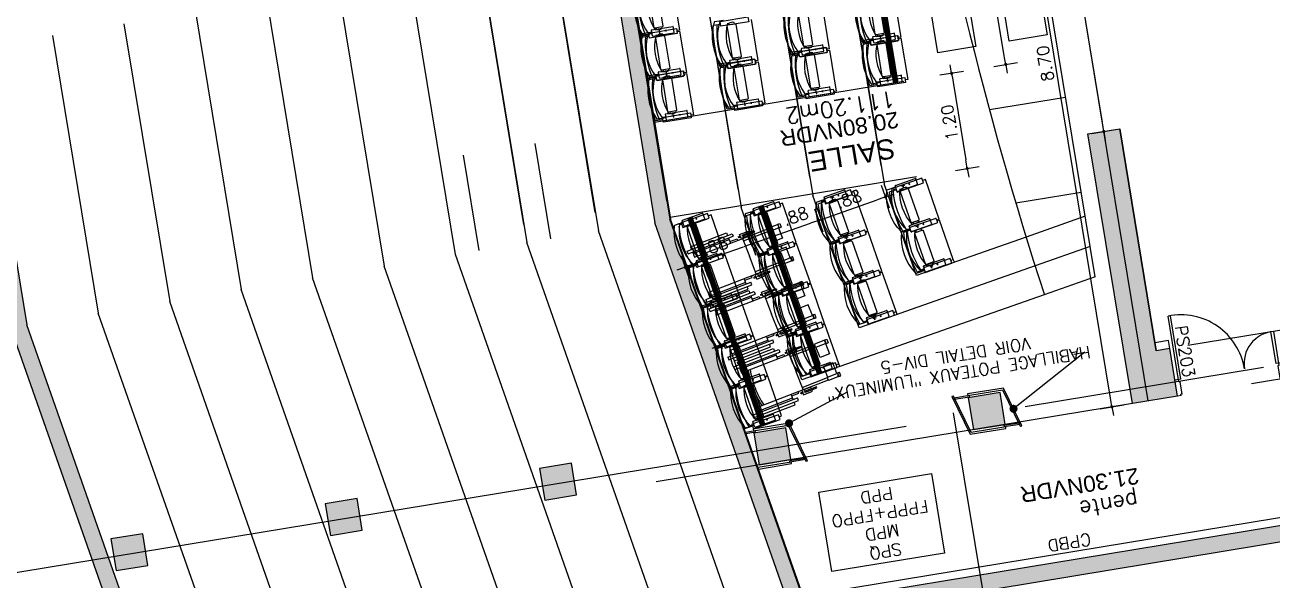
# Model space of a CAD drawing. Header units: millimetres. Extents: x 33242 to 33523, y 51624 to 51793.
# Drawn here: x 33265.4 to 33280.9, y 51639.75 to 51646.66 of the extents above; entities that cross this region are included whole.
import ezdxf
from ezdxf.enums import TextEntityAlignment as Align

# ---------------------------------------------------------------- set-up
doc = ezdxf.new("R2010")
doc.units = ezdxf.units.MM
doc.header["$LTSCALE"] = 0.5
for name, pattern in [('ACAD_ISO02W100', [15, 12, -3]), ('ACAD_ISO08W100', [36, 24, -3, 6, -3]), ('CACHE', [0.375, 0.25, -0.125])]:
    doc.linetypes.add(name, pattern=pattern)
doc.layers.get('0').update_dxf_attribs({"linetype": 'CONTINUOUS'})
for name, color, linetype in [('00-TRAMES-BAT', 7, 'ACAD_ISO08W100'), ('02-MURS-PORTEUR', 1, 'CONTINUOUS'), ('02-MURS-POTEAU', 6, 'CONTINUOUS'), ('04-CLOISONS', 2, 'CONTINUOUS'), ('05-MEN-INT', 4, 'CONTINUOUS'), ('05-MEN-INT-NUM', 62, 'CONTINUOUS'), ('08-EQUI-HANDI', 151, 'CONTINUOUS'), ('08-EQUI-MEUBLE', 8, 'CONTINUOUS'), ('10-ANN-ALTITUDE', 152, 'CONTINUOUS'), ('10-ANN-NOMPIECE', 3, 'CONTINUOUS'), ('10-ANN-REPCOUPE', 1, 'CONTINUOUS'), ('10-ANN-SURF', 62, 'CONTINUOUS'), ('10-ANN-TEXTE', 3, 'CONTINUOUS'), ('14-HACH-MURS', 253, 'CONTINUOUS'), ('14-HACH-POTEAU', 251, 'CONTINUOUS'), ('QG-ACCOUDOIRS', 12, 'CONTINUOUS'), ('QG-ALLÉE', 86, 'CACHE'), ('QG-BLOCN', 12, 'CONTINUOUS'), ('QGI-AMO', 84, 'CONTINUOUS'), ('QGI-IMP-COT ALLEE', 7, 'CONTINUOUS')]:
    doc.layers.add(name, color=color, linetype=linetype)
doc.styles.add('ANN', font='romans.shx')
doc.styles.add('COT', font='romans.shx')
doc.styles.add('HSP', font='romans.shx')
doc.styles.add('NDP', font='ARIAL.TTF', dxfattribs={"height": 0.2})
doc.styles.add('NIV', font='ARIAL.TTF', dxfattribs={"height": 0.2})
doc.styles.add('ROMANS', font='romans.shx', dxfattribs={"height": 0.2})
doc.styles.add('SURF', font='romans.shx', dxfattribs={"height": 0.5})
doc.dimstyles.new('QGI-FAUTEUIL', dxfattribs={"dimtxt": 0.15, "dimasz": 0.11, "dimexe": 0, "dimexo": 0, "dimgap": 0.05, "dimtad": 1, "dimzin": 4, "dimdsep": 46, "dimtxsty": 'COT', "dimblk1": 'COTBLOC', "dimblk2": 'COTBLOC', "dimsah": 1, "dimcen": -0.1, "dimse1": 1, "dimse2": 1, "dimadec": 0, "dimazin": 0, "dimtfac": 1, "dimtmove": 2, "dimatfit": 3, "dimldrblk": 'COTBLOC', "dimfxl": 0, "dimtolj": 1, "dimarcsym": 0})

# ---------------------------------------------------------------- blocks, each defined once
blk = doc.blocks.new('AD')
for p, q in [((28, 38.3), (22, 38.3)), ((22, 38.3), (22, 3.3)), ((28, 3.3), (28, 38.3)), ((22, 3.3), (28, 3.3))]:
    blk.add_line(p, q)
blk = doc.blocks.new('AG')
blk.add_lwpolyline([(-28, 4.3), (-28, 37.3, -0.414214), (-27, 38.3), (-23, 38.3, -0.414214), (-22, 37.3), (-22, 4.3, -0.414214), (-23, 3.3), (-27, 3.3, -0.414214)], format="xyb", close=True)
blk = doc.blocks.new('MVP84')
for p, q in [((0.045, -0.03), (0.045, 0.799)), ((0.045, -0.03), (0.045, 0.799)), ((0.075, 0), (0.075, 0.8)), ((1.275, 0), (1.275, 0.4)), ((1.305, 0.4), (1.305, -0.03)), ((0.075, 0), (0, 0)), ((0, -0.2), (0, 0)), ((0.06, -0.03), (0.045, -0.03)), ((0.06, -0.185), (0.06, -0.03)), ((1.35, 0), (1.275, 0)), ((1.305, -0.03), (1.29, -0.03)), ((1.29, -0.03), (1.29, -0.185)), ((1.35, 0), (1.35, -0.2)), ((0.045, -0.2), (0, -0.2)), ((0.06, -0.185), (0.045, -0.185)), ((0.045, -0.2), (0.045, -0.185)), ((1.305, -0.185), (1.29, -0.185)), ((1.305, -0.185), (1.305, -0.2)), ((1.35, -0.2), (1.305, -0.2))]:
    blk.add_line(p, q)
for centre, radius, start, end in [((0.075, 0), 0.8, 360, 92.1491), ((1.275, 0), 0.4, 85.6988, 180)]:
    blk.add_arc(centre, radius, start, end)
blk = doc.blocks.new('SMP3')
blk.add_lwpolyline([(-1.367, 0), (0.052, 0), (0.052, -1.003), (-1.367, -1.003)], close=True)
at = {"style": 'ROMANS'}
for tag, p in [('SOLS', (-0.646, -0.148)), ('PAROIS', (-0.643, -0.377)), ('FAUX-PLAFONDS', (-0.651, -0.613)), ('FAUX-PLAFONDS', (-0.648, -0.842))]:
    blk.add_attdef(tag, text='', height=0.15, dxfattribs=at).set_placement(p, align=Align.MIDDLE)
blk = doc.blocks.new('Hand-siege')
for p, q in [((-13.2, 21.9), (46.8, 21.9)), ((-13.2, 18.4), (-13.2, 21.9)), ((-13.2, 18.4), (46.8, 18.4)), ((-7.2, 25.4), (40.8, 25.4)), ((-7.2, 25.4), (-7.2, 21.9)), ((-7.2, 18.4), (-7.2, 11.4)), ((-7.2, 16.4), (40.8, 16.4)), ((40.8, 25.4), (40.8, 21.9)), ((40.8, 18.4), (40.8, 11.4)), ((46.8, 21.9), (46.8, 18.4)), ((52.7, 15.6), (52.7, 14.1)), ((52.7, 15.6), (55, 15.6)), ((55, 17.6), (66.9, 17.6)), ((55, 12.1), (55, 17.6)), ((58.6, 15.6), (58.6, 12.1)), ((58.6, 15.6), (73.6, 15.6)), ((66.9, 17.6), (66.9, 15.6)), ((73.6, 15.6), (73.6, 14.1)), ((-7.2, 11.4), (90.5, 11.4)), ((40.9, 13.8), (50.3, 13.8)), ((50.3, 13.8), (50.3, 11.4)), ((55, 14.1), (52.7, 14.1)), ((66.9, 12.1), (55, 12.1)), ((55.6, 12.1), (55.6, 11.4)), ((56.8, 11.4), (56.8, -12.1)), ((56.8, 8.4), (90.5, 8.4)), ((58.1, 12.1), (58.1, 11.4)), ((73.6, 14.1), (58.6, 14.1)), ((66.9, 14.1), (66.9, 12.1)), ((90.8, 12.1), (103.4, 12.1)), ((90.8, 7.8), (103.4, 7.8)), ((90.8, -6.1), (90.8, 7.8)), ((103.4, 7.8), (103.4, -6.1)), ((103.8, 11.4), (104.2, 11.4)), ((103.8, 8.4), (104.2, 8.4)), ((104.2, 12.3), (106.8, 12.3)), ((104.2, 7.5), (104.2, 12.3)), ((104.2, 7.5), (106.8, 7.5)), ((106.8, 12.3), (106.8, 7.5)), ((56.8, -35.6), (56.8, -12.1)), ((103.4, -6.1), (90.8, -6.1)), ((90.8, -18.1), (90.8, -32)), ((103.4, -18.1), (90.8, -18.1)), ((103.4, -32), (103.4, -18.1)), ((-13.2, -42.6), (-13.2, -46.1)), ((-13.2, -42.6), (46.8, -42.6)), ((-13.2, -46.1), (46.8, -46.1)), ((-7.2, -42.6), (-7.2, -35.6)), ((-7.2, -35.6), (90.5, -35.6)), ((-7.2, -40.6), (40.8, -40.6)), ((-7.2, -49.6), (-7.2, -46.1)), ((40.8, -42.6), (40.8, -35.6)), ((40.8, -49.6), (40.8, -46.1)), ((40.9, -37.9), (50.3, -37.9)), ((46.8, -46.1), (46.8, -42.6)), ((50.3, -37.9), (50.3, -35.6)), ((55, -38.3), (52.7, -38.3)), ((52.7, -39.8), (52.7, -38.3)), ((52.7, -39.8), (55, -39.8)), ((66.9, -36.3), (55, -36.3)), ((55, -36.3), (55, -41.8)), ((55, -41.8), (66.9, -41.8)), ((55.6, -36.3), (55.6, -35.6)), ((56.8, -32.6), (90.5, -32.6)), ((58.1, -36.3), (58.1, -35.6)), ((58.6, -39.8), (58.6, -36.3)), ((73.6, -38.3), (58.6, -38.3)), ((58.6, -39.8), (73.6, -39.8)), ((66.9, -38.3), (66.9, -36.3)), ((66.9, -41.8), (66.9, -39.8)), ((73.6, -39.8), (73.6, -38.3)), ((90.8, -32), (103.4, -32)), ((90.8, -36.2), (103.4, -36.2)), ((103.8, -32.6), (104.2, -32.6)), ((103.8, -35.6), (104.2, -35.6)), ((104.2, -31.7), (106.8, -31.7)), ((104.2, -31.7), (104.2, -36.4)), ((104.2, -36.4), (106.8, -36.4)), ((106.8, -36.4), (106.8, -31.7)), ((-7.2, -49.6), (40.8, -49.6))]:
    blk.add_line(p, q)
for centre in [(57.8, 14.8), (57.8, -39)]:
    blk.add_circle(centre, 0.435)
for centre, radius, start, end in [((113.6, -12.1), 114.2, 168.1249, 180), ((113.6, -12.1), 111.7, 167.8551, 180), ((94.1, 9.9), 3.96, 147.0992, 211.8662), ((100.1, 9.9), 3.96, 328.1338, 32.9008), ((113.6, -12.1), 114.2, 180, 191.8751), ((113.6, -12.1), 111.7, 180, 192.1449), ((94.1, -34.1), 3.96, 148.1338, 212.9008), ((100.1, -34.1), 3.96, 327.0992, 31.8662)]:
    blk.add_arc(centre, radius, start, end)
blk = doc.blocks.new('F-NEC45')
for p, q in [((-3.8, 21), (-3.8, 22.6)), ((3.2, 21), (3.2, 22.6)), ((9.2, 27.5), (20.4, 27.5)), ((9.2, 27.5), (20.4, 27.5)), ((-3.8, -21), (-3.8, -22.6)), ((3.2, -21), (3.2, -22.6)), ((9.2, -27.5), (20.4, -27.5)), ((14.3, -27.5), (20.4, -27.5))]:
    blk.add_line(p, q)
blk.add_lwpolyline([(5.6, 20), (5.6, -20, -0.414214), (4.6, -21), (-4.4, -21, -0.414214), (-5.4, -20), (-5.4, 20, -0.414214), (-4.4, 21), (4.6, 21, -0.414214)], format="xyb", close=True)
for centre, radius, start, end in [((-3.5, 22.6), 0.302, 105.8047, 180), ((-0.3, 11.3), 12.1, 74.0589, 105.8047), ((2.9, 22.6), 0.302, 0, 74.0589), ((-47.4, 0), 57, 335.6745, 24.3254), ((14.3, 27), 0.5, 90, 207.9796), ((-36.6, 0), 57, 332.0204, 27.9796), ((20.4, 27), 0.5, 25.3554, 90), ((-36.6, 0), 63.5, 334.6446, 25.3554), ((-3.5, -22.6), 0.302, 180, 254.1953), ((-0.3, -11.3), 12.1, 254.1953, 285.9411), ((2.9, -22.6), 0.302, 285.9411, 0), ((14.3, -27), 0.5, 152.0204, 270), ((20.4, -27), 0.5, 270, 334.6446)]:
    blk.add_arc(centre, radius, start, end)
blk = doc.blocks.new('COTBLOC')
for p, q in [((-0.76, 0), (-0.99, 0)), ((0, 0), (-0.76, 0)), ((0, -1.3608), (0, 1.3608)), ((0, 0), (0.76, 0)), ((0.76, 0), (0.99, 0))]:
    blk.add_line(p, q)
at = {"const_width": 0.15}
blk.add_lwpolyline([(-0.1, 0, 1), (0.1, 0, 1)], format="xyb", close=True, dxfattribs=at)
blk = doc.blocks.new('*D123')
at = {"layer": 'QGI-IMP-COT ALLEE', "color": 0, "lineweight": -2}
blk.add_line((33278.889, 51642.015), (33277.512, 51650.379), dxfattribs=at)
at = {"layer": 'QGI-IMP-COT ALLEE', "color": 0, "lineweight": -2, "xscale": 0.11, "yscale": 0.11, "zscale": 0.11}
for p, rotation in [((33277.494, 51650.487), 99.35057366943255), ((33278.907, 51641.907), 279.3505736694325)]:
    blk.add_blockref('COTBLOC', p, dxfattribs=dict(at, rotation=rotation))
at = {"layer": 'QGI-IMP-COT ALLEE', "color": 0, "lineweight": -3, "insert": (33278.077, 51646.177), "char_height": 0.15, "attachment_point": 5, "rotation": 99.3506, "style": 'COT'}
blk.add_mtext('\\A1;8.70', dxfattribs=at)
blk = doc.blocks.new('A-NEC45')
for p, q in [((-18, 3.5), (-18, -3.5)), ((8.7, 4), (-17.5, 4)), ((9.2, 3.5), (9.2, -3.5)), ((8.7, -4), (-17.5, -4))]:
    blk.add_line(p, q)
at = {"color": 7, "lineweight": -3}
for p, q in [((-9, 0), (-7, 0)), ((-8, -1), (-8, 1)), ((-2.1, 0), (2.1, 0)), ((0, -2.1), (0, 2.1)), ((11, 0), (13, 0)), ((12, -1), (12, 1))]:
    blk.add_line(p, q, dxfattribs=at)
for centre, radius, start, end in [((-17.5, 3.5), 0.5, 90, 180), ((8.7, 3.5), 0.5, 0, 90), ((-17.5, -3.5), 0.5, 180, 270), ((-6.9, 0), 14.2, 343.4955, 343.6694), ((8.7, -3.5), 0.5, 270, 0)]:
    blk.add_arc(centre, radius, start, end)
blk = doc.blocks.new('*D128')
at = {"layer": 'QGI-IMP-COT ALLEE', "color": 0, "lineweight": -2}
blk.add_line((33274.535, 51643.97), (33275.158, 51644.189), dxfattribs=at)
at = {"layer": 'QGI-IMP-COT ALLEE', "color": 0, "lineweight": -2, "xscale": 0.11, "yscale": 0.11, "zscale": 0.11}
for p, rotation in [((33275.262, 51644.225), 19.35057366198454), ((33274.432, 51643.934), 199.3505736619846)]:
    blk.add_blockref('COTBLOC', p, dxfattribs=dict(at, rotation=rotation))
at = {"layer": 'QGI-IMP-COT ALLEE', "color": 0, "lineweight": -3, "insert": (33274.974, 51644.277), "char_height": 0.15, "attachment_point": 5, "rotation": 19.3506, "style": 'COT'}
blk.add_mtext('\\A1;.88', dxfattribs=at)
blk = doc.blocks.new('*D129')
at = {"layer": 'QGI-IMP-COT ALLEE', "color": 0, "lineweight": -2}
blk.add_line((33278.788, 51645.441), (33277.962, 51650.453), dxfattribs=at)
at = {"layer": 'QGI-IMP-COT ALLEE', "color": 0, "lineweight": -2, "xscale": 0.11, "yscale": 0.11, "zscale": 0.11}
for p, rotation in [((33277.944, 51650.562), 99.35057366943255), ((33278.805, 51645.332), 279.3505736694325)]:
    blk.add_blockref('COTBLOC', p, dxfattribs=dict(at, rotation=rotation))
at = {"layer": 'QGI-IMP-COT ALLEE', "color": 0, "lineweight": -3, "insert": (33278.252, 51647.927), "char_height": 0.15, "attachment_point": 5, "rotation": 99.3506, "style": 'COT'}
blk.add_mtext('\\A1;5.30', dxfattribs=at)
blk = doc.blocks.new('*D130')
at = {"layer": 'QGI-IMP-COT ALLEE', "color": 0, "lineweight": -2}
blk.add_line((33277.568, 51646.274), (33276.908, 51650.28), dxfattribs=at)
at = {"layer": 'QGI-IMP-COT ALLEE', "color": 0, "lineweight": -2, "xscale": 0.11, "yscale": 0.11, "zscale": 0.11}
for p, rotation in [((33276.89, 51650.388), 99.35057366943255), ((33277.586, 51646.165), 279.3505736694325)]:
    blk.add_blockref('COTBLOC', p, dxfattribs=dict(at, rotation=rotation))
at = {"layer": 'QGI-IMP-COT ALLEE', "color": 0, "lineweight": -3, "insert": (33277.115, 51648.256), "char_height": 0.15, "attachment_point": 5, "rotation": 99.3506, "style": 'COT'}
blk.add_mtext('\\A1;4.28', dxfattribs=at)
blk = doc.blocks.new('*D131')
at = {"layer": 'QGI-IMP-COT ALLEE', "color": 0, "lineweight": -2}
blk.add_line((33276.931, 51645.946), (33277.091, 51644.979), dxfattribs=at)
at = {"layer": 'QGI-IMP-COT ALLEE', "color": 0, "lineweight": -2, "xscale": 0.11, "yscale": 0.11, "zscale": 0.11}
for p, rotation in [((33276.914, 51646.054), 99.35057366943255), ((33277.108, 51644.871), 279.3505736694325)]:
    blk.add_blockref('COTBLOC', p, dxfattribs=dict(at, rotation=rotation))
at = {"layer": 'QGI-IMP-COT ALLEE', "color": 0, "lineweight": -3, "insert": (33276.888, 51645.442), "char_height": 0.15, "attachment_point": 5, "rotation": 99.3506, "style": 'COT'}
blk.add_mtext('\\A1;1.20', dxfattribs=at)
blk = doc.blocks.new('*D132')
at = {"layer": 'QGI-IMP-COT ALLEE', "color": 0, "lineweight": -2}
blk.add_line((33275.366, 51644.262), (33275.988, 51644.48), dxfattribs=at)
at = {"layer": 'QGI-IMP-COT ALLEE', "color": 0, "lineweight": -2, "xscale": 0.11, "yscale": 0.11, "zscale": 0.11}
for p, rotation in [((33276.092, 51644.517), 19.35057366198454), ((33275.262, 51644.225), 199.3505736619846)]:
    blk.add_blockref('COTBLOC', p, dxfattribs=dict(at, rotation=rotation))
at = {"layer": 'QGI-IMP-COT ALLEE', "color": 0, "lineweight": -3, "insert": (33275.636, 51644.489), "char_height": 0.15, "attachment_point": 5, "rotation": 19.3506, "style": 'COT'}
blk.add_mtext('\\A1;.88', dxfattribs=at)
blk = doc.blocks.new('*D146')
at = {"layer": 'QGI-IMP-COT ALLEE', "color": 0, "lineweight": -2}
blk.add_line((33273.705, 51643.679), (33274.328, 51643.897), dxfattribs=at)
at = {"layer": 'QGI-IMP-COT ALLEE', "color": 0, "lineweight": -2, "xscale": 0.11, "yscale": 0.11, "zscale": 0.11}
for p, rotation in [((33274.432, 51643.934), 19.35057366198454), ((33273.601, 51643.642), 199.3505736619846)]:
    blk.add_blockref('COTBLOC', p, dxfattribs=dict(at, rotation=rotation))
at = {"layer": 'QGI-IMP-COT ALLEE', "color": 0, "lineweight": -3, "insert": (33273.975, 51643.906), "char_height": 0.15, "attachment_point": 5, "rotation": 19.3506, "style": 'COT'}
blk.add_mtext('\\A1;.88', dxfattribs=at)

msp = doc.modelspace()

# ---------------------------------------------------------------- hatches: boundary and pattern name
at = {"layer": '14-HACH-MURS'}
h = msp.add_hatch(color=256, dxfattribs=at)
h.paths.add_polyline_path([(33284.009, 51640.628), (33283.811, 51640.596), (33283.797, 51640.685), (33266.967, 51637.913), (33265.224, 51642.875), (33265.164, 51643.239), (33265.08, 51643.209), (33265.014, 51643.398), (33265.131, 51643.439), (33264.82, 51645.328), (33263.834, 51645.165), (33263.785, 51645.461), (33264.772, 51645.624), (33263.884, 51651.015), (33262.897, 51650.853), (33262.848, 51651.149), (33263.835, 51651.311), (33263.524, 51653.2), (33256.468, 51653.28), (33256.435, 51653.48), (33263.491, 51653.4), (33263.431, 51653.764), (33263.487, 51658.718), (33263.448, 51658.954), (33263.646, 51658.987), (33263.685, 51658.75), (33274.716, 51660.566), (33274.748, 51660.369), (33271.687, 51659.865), (33271.632, 51655.096), (33273.42, 51644.242), (33275.101, 51639.456), (33281.396, 51640.492), (33281.365, 51640.68), (33281.563, 51640.712), (33281.594, 51640.525), (33283.764, 51640.882), (33283.733, 51641.07), (33283.931, 51641.102)])
h.paths.add_polyline_path([(33274.9, 51639.423), (33267.1, 51638.138), (33265.419, 51642.925), (33263.631, 51653.779), (33263.685, 51658.547), (33271.486, 51659.832), (33271.432, 51655.081), (33273.225, 51644.193)], flags=16)
msp.add_hatch(color=256, dxfattribs=at).paths.add_polyline_path([(33279.722, 51642.041), (33279.16, 51641.948), (33278.608, 51645.3), (33279.003, 51645.365), (33279.457, 51642.605), (33279.625, 51642.633)])
at = {"layer": '14-HACH-POTEAU'}
h = msp.add_hatch(color=256, dxfattribs=at)
h.paths.add_polyline_path([(33277.516, 51642.083), (33277.121, 51642.018), (33277.186, 51641.623), (33277.581, 51641.688)])
h.paths.add_polyline_path([(33274.852, 51641.644), (33274.457, 51641.579), (33274.522, 51641.185), (33274.917, 51641.25)])
h.paths.add_polyline_path([(33272.188, 51641.206), (33271.793, 51641.141), (33271.858, 51640.746), (33272.253, 51640.811)])
h.paths.add_polyline_path([(33269.524, 51640.767), (33269.129, 51640.702), (33269.194, 51640.307), (33269.589, 51640.372)])
h.paths.add_polyline_path([(33266.86, 51640.328), (33266.465, 51640.263), (33266.53, 51639.869), (33266.925, 51639.934)])
h.paths.add_polyline_path([(33264.196, 51639.89), (33263.801, 51639.825), (33263.866, 51639.43), (33264.261, 51639.495)])
h.paths.add_polyline_path([(33261.531, 51639.451), (33261.137, 51639.386), (33261.202, 51638.991), (33261.596, 51639.056)])

# ---------------------------------------------------------------- linework, layer by layer
at = {"lineweight": -3}
for p, q in [((33278.608, 51645.3), (33279.003, 51645.365)), ((33279.16, 51641.948), (33278.608, 51645.3)), ((33279.003, 51645.365), (33279.457, 51642.605))]:
    msp.add_line(p, q, dxfattribs=at)
at = {"layer": '00-TRAMES-BAT'}
for p, q in [((33279.357, 51641.981), (33270.674, 51694.713)), ((33382.914, 51659.21), (33261.469, 51639.213))]:
    msp.add_line(p, q, dxfattribs=at)
at = {"layer": '02-MURS-PORTEUR', "color": 8, "linetype": 'ACAD_ISO02W100'}
for p, q in [((33278.698, 51643.523), (33276.401, 51657.47)), ((33273.374, 51644.469), (33271.624, 51655.095)), ((33272.485, 51644.322), (33270.736, 51654.949)), ((33271.597, 51644.176), (33269.848, 51654.802)), ((33271.661, 51654.867), (33273.411, 51644.241)), ((33270.747, 51643.802), (33268.96, 51654.656)), ((33270.773, 51654.721), (33272.523, 51644.095)), ((33268.072, 51654.51), (33269.859, 51643.656)), ((33269.885, 51654.575), (33271.635, 51643.949)), ((33267.184, 51654.364), (33268.971, 51643.51)), ((33266.296, 51654.218), (33268.083, 51643.364)), ((33265.407, 51654.071), (33267.195, 51643.217)), ((33264.519, 51653.925), (33266.307, 51643.071)), ((33277.383, 51645.604), (33278.329, 51645.76)), ((33278.608, 51645.3), (33279.003, 51645.365)), ((33279.16, 51641.948), (33278.608, 51645.3)), ((33279.457, 51642.605), (33279.003, 51645.365)), ((33271.931, 51643.997), (33271.736, 51645.183)), ((33271.043, 51643.851), (33270.848, 51645.037)), ((33277.712, 51644.443), (33278.524, 51644.576)), ((33275.092, 51639.454), (33273.411, 51644.241)), ((33278.574, 51644.276), (33277.84, 51644.018)), ((33274.204, 51639.308), (33272.523, 51644.095)), ((33273.316, 51639.162), (33271.635, 51643.949)), ((33278.636, 51643.899), (33277.952, 51643.659)), ((33272.428, 51639.015), (33270.747, 51643.802)), ((33271.54, 51638.869), (33269.859, 51643.656)), ((33285.772, 51643.645), (33279.457, 51642.605)), ((33270.652, 51638.723), (33268.971, 51643.51)), ((33278.698, 51643.523), (33278.066, 51643.301)), ((33269.764, 51638.577), (33268.083, 51643.364)), ((33268.876, 51638.431), (33267.195, 51643.217)), ((33286.56, 51643.167), (33279.16, 51641.948)), ((33267.988, 51638.284), (33266.307, 51643.071)), ((33279.16, 51641.948), (33271.822, 51640.74))]:
    msp.add_line(p, q, dxfattribs=at)
at = {"layer": '02-MURS-PORTEUR', "color": 4}
for p, q in [((33276.038, 51644.907), (33274.288, 51655.534)), ((33275.15, 51644.761), (33273.4, 51655.387)), ((33274.262, 51644.615), (33272.512, 51655.241)), ((33274.325, 51655.306), (33276.075, 51644.68)), ((33273.437, 51655.16), (33275.187, 51644.534)), ((33272.549, 51655.014), (33274.299, 51644.387)), ((33276.476, 51643.539), (33276.075, 51644.68)), ((33275.764, 51642.891), (33275.187, 51644.534)), ((33275.052, 51642.242), (33274.299, 51644.387)), ((33277.84, 51644.018), (33276.476, 51643.539)), ((33276.948, 51643.705), (33276.935, 51643.74)), ((33277.952, 51643.659), (33275.764, 51642.891)), ((33278.066, 51643.301), (33275.052, 51642.242)), ((33276.236, 51643.056), (33276.223, 51643.091)), ((33275.524, 51642.408), (33275.512, 51642.443))]:
    msp.add_line(p, q, dxfattribs=at)
at = {"layer": '02-MURS-PORTEUR'}
for p, q in [((33271.432, 51655.081), (33273.225, 51644.193)), ((33273.382, 51644.47), (33271.632, 51655.096)), ((33273.382, 51644.47), (33271.67, 51654.869)), ((33271.67, 51654.869), (33273.42, 51644.242)), ((33263.631, 51653.779), (33265.419, 51642.925)), ((33278.608, 51645.3), (33279.003, 51645.365)), ((33279.16, 51641.948), (33278.608, 51645.3)), ((33279.457, 51642.605), (33279.003, 51645.365)), ((33275.101, 51639.456), (33273.42, 51644.242)), ((33274.9, 51639.423), (33273.225, 51644.193)), ((33266.967, 51637.913), (33265.224, 51642.875)), ((33267.1, 51638.138), (33265.419, 51642.925)), ((33279.625, 51642.633), (33279.457, 51642.605)), ((33279.722, 51642.041), (33279.625, 51642.633)), ((33279.722, 51642.041), (33279.16, 51641.948)), ((33283.797, 51640.685), (33266.967, 51637.913)), ((33281.396, 51640.492), (33275.101, 51639.456))]:
    msp.add_line(p, q, dxfattribs=at)
at = {"layer": '02-MURS-PORTEUR', "color": 8, "linetype": 'ACAD_ISO02W100'}
for points in [[(33278.101, 51646.533), (33277.63, 51646.456), (33276.33, 51654.349), (33276.801, 51654.427)], [(33277.213, 51646.387), (33276.742, 51646.31), (33275.442, 51654.203), (33275.913, 51654.28)]]:
    msp.add_lwpolyline(points, close=True, dxfattribs=at)
at = {"layer": '02-MURS-PORTEUR', "color": 4}
msp.add_arc((33323.728, 51658.1), 48, 180.743, 197.9581, dxfattribs=at)
at = {"layer": '02-MURS-POTEAU'}
for points in [[(33277.516, 51642.083), (33277.121, 51642.018), (33277.186, 51641.623), (33277.581, 51641.688)], [(33274.852, 51641.644), (33274.457, 51641.579), (33274.522, 51641.185), (33274.917, 51641.25)], [(33272.188, 51641.206), (33271.793, 51641.141), (33271.858, 51640.746), (33272.253, 51640.811)], [(33269.524, 51640.767), (33269.129, 51640.702), (33269.194, 51640.307), (33269.589, 51640.372)], [(33266.86, 51640.328), (33266.465, 51640.263), (33266.53, 51639.869), (33266.925, 51639.934)]]:
    msp.add_lwpolyline(points, close=True, dxfattribs=at)
at = {"layer": '04-CLOISONS'}
for p, q in [((33279.609, 51642.731), (33279.441, 51642.704)), ((33279.625, 51642.633), (33279.609, 51642.731)), ((33276.937, 51642.038), (33276.916, 51642.035)), ((33276.916, 51642.035), (33277.145, 51641.566)), ((33277.157, 51641.588), (33276.937, 51642.038)), ((33277.557, 51642.14), (33277.113, 51642.067)), ((33277.113, 51642.067), (33277.117, 51642.048)), ((33277.117, 51642.048), (33277.546, 51642.118)), ((33277.546, 51642.118), (33277.766, 51641.668)), ((33277.787, 51641.671), (33277.557, 51642.14)), ((33274.893, 51641.702), (33274.449, 51641.629)), ((33274.449, 51641.629), (33274.452, 51641.609)), ((33274.452, 51641.609), (33274.882, 51641.68)), ((33274.882, 51641.68), (33275.102, 51641.229)), ((33275.123, 51641.233), (33274.893, 51641.702)), ((33277.145, 51641.566), (33277.589, 51641.639)), ((33277.586, 51641.659), (33277.157, 51641.588)), ((33277.589, 51641.639), (33277.586, 51641.659)), ((33277.766, 51641.668), (33277.787, 51641.671)), ((33274.922, 51641.22), (33274.505, 51641.151)), ((33274.512, 51641.132), (33274.925, 51641.2)), ((33274.925, 51641.2), (33274.922, 51641.22)), ((33275.102, 51641.229), (33275.123, 51641.233)), ((33281.38, 51640.591), (33275.067, 51639.551))]:
    msp.add_line(p, q, dxfattribs=at)
at = {"layer": '05-MEN-INT'}
for points in [[(33277.136, 51642.046), (33276.942, 51642.014), (33276.944, 51642.001), (33277.138, 51642.033)], [(33277.566, 51641.66), (33277.761, 51641.692), (33277.759, 51641.705), (33277.564, 51641.673)], [(33274.902, 51641.222), (33275.097, 51641.254), (33275.095, 51641.266), (33274.9, 51641.234)]]:
    msp.add_lwpolyline(points, close=True, dxfattribs=at)
msp.add_lwpolyline([(33274.356, 51641.575), (33274.474, 51641.594), (33274.472, 51641.607), (33274.352, 51641.588)], dxfattribs=at)
at = {"layer": '08-EQUI-MEUBLE'}
for p, q in [((33273.446, 51647.106), (33273.53, 51646.593)), ((33276.197, 51647.018), (33276.281, 51646.505)), ((33275.309, 51646.871), (33275.393, 51646.358)), ((33274.421, 51646.725), (33274.505, 51646.212)), ((33273.152, 51646.531), (33273.061, 51646.516)), ((33273.53, 51646.593), (33273.498, 51646.588)), ((33273.5, 51646.574), (33273.533, 51646.579)), ((33273.533, 51646.579), (33273.617, 51646.066)), ((33274.043, 51646.663), (33273.952, 51646.648)), ((33273.155, 51646.517), (33273.064, 51646.502)), ((33275.903, 51646.442), (33275.812, 51646.427)), ((33275.905, 51646.428), (33275.815, 51646.413)), ((33276.281, 51646.505), (33276.249, 51646.499)), ((33276.251, 51646.485), (33276.284, 51646.491)), ((33276.284, 51646.491), (33276.368, 51645.977)), ((33274.505, 51646.212), (33274.472, 51646.207)), ((33275.015, 51646.296), (33274.924, 51646.281)), ((33275.017, 51646.282), (33274.927, 51646.267)), ((33275.393, 51646.358), (33275.36, 51646.353)), ((33275.363, 51646.339), (33275.396, 51646.344)), ((33275.396, 51646.344), (33275.48, 51645.831)), ((33273.617, 51646.066), (33273.584, 51646.061)), ((33274.127, 51646.15), (33274.036, 51646.135)), ((33274.129, 51646.136), (33274.039, 51646.121)), ((33274.475, 51646.193), (33274.508, 51646.198)), ((33274.508, 51646.198), (33274.592, 51645.685)), ((33273.239, 51646.004), (33273.148, 51645.989)), ((33273.241, 51645.99), (33273.151, 51645.975)), ((33273.587, 51646.046), (33273.62, 51646.052)), ((33273.62, 51646.052), (33273.704, 51645.539)), ((33275.99, 51645.915), (33275.899, 51645.9)), ((33276.368, 51645.977), (33276.335, 51645.972)), ((33275.102, 51645.769), (33275.011, 51645.754)), ((33275.48, 51645.831), (33275.447, 51645.826)), ((33274.214, 51645.623), (33274.123, 51645.608)), ((33274.592, 51645.685), (33274.559, 51645.68)), ((33273.326, 51645.476), (33273.235, 51645.462)), ((33273.704, 51645.539), (33273.671, 51645.533)), ((33276.587, 51644.732), (33276.555, 51644.721)), ((33276.759, 51644.242), (33276.587, 51644.732)), ((33275.699, 51644.586), (33275.667, 51644.575)), ((33275.871, 51644.095), (33275.699, 51644.586)), ((33276.225, 51644.605), (33276.138, 51644.575)), ((33274.811, 51644.44), (33274.779, 51644.429)), ((33274.983, 51643.949), (33274.811, 51644.44)), ((33275.337, 51644.459), (33275.25, 51644.428)), ((33273.923, 51644.294), (33273.891, 51644.282)), ((33274.095, 51643.803), (33273.923, 51644.294)), ((33274.449, 51644.313), (33274.362, 51644.282)), ((33276.728, 51644.231), (33276.759, 51644.242)), ((33276.763, 51644.23), (33276.731, 51644.219)), ((33276.935, 51643.74), (33276.763, 51644.23)), ((33275.839, 51644.084), (33275.871, 51644.095)), ((33275.875, 51644.084), (33275.843, 51644.073)), ((33276.047, 51643.593), (33275.875, 51644.084)), ((33276.397, 51644.115), (33276.311, 51644.084)), ((33276.401, 51644.103), (33276.315, 51644.073)), ((33274.951, 51643.938), (33274.983, 51643.949)), ((33274.987, 51643.938), (33274.955, 51643.927)), ((33275.159, 51643.447), (33274.987, 51643.938)), ((33275.509, 51643.968), (33275.422, 51643.938)), ((33275.513, 51643.957), (33275.426, 51643.927)), ((33274.063, 51643.792), (33274.095, 51643.803)), ((33274.099, 51643.792), (33274.067, 51643.781)), ((33274.271, 51643.301), (33274.099, 51643.792)), ((33274.621, 51643.822), (33274.534, 51643.792)), ((33274.625, 51643.811), (33274.538, 51643.78)), ((33276.904, 51643.729), (33276.935, 51643.74)), ((33273.733, 51643.676), (33273.646, 51643.645)), ((33273.737, 51643.665), (33273.65, 51643.634)), ((33276.016, 51643.582), (33276.047, 51643.593)), ((33276.051, 51643.582), (33276.02, 51643.571)), ((33276.223, 51643.091), (33276.051, 51643.582)), ((33276.574, 51643.613), (33276.487, 51643.582)), ((33275.128, 51643.436), (33275.159, 51643.447)), ((33275.163, 51643.436), (33275.132, 51643.425)), ((33275.335, 51642.945), (33275.163, 51643.436)), ((33275.686, 51643.466), (33275.599, 51643.436)), ((33275.69, 51643.455), (33275.603, 51643.425)), ((33274.24, 51643.29), (33274.271, 51643.301)), ((33274.275, 51643.29), (33274.244, 51643.279)), ((33274.447, 51642.799), (33274.275, 51643.29)), ((33274.797, 51643.32), (33274.711, 51643.29)), ((33274.801, 51643.309), (33274.715, 51643.278)), ((33273.909, 51643.174), (33273.823, 51643.143)), ((33273.913, 51643.163), (33273.827, 51643.132)), ((33275.862, 51642.964), (33275.775, 51642.934)), ((33276.192, 51643.08), (33276.223, 51643.091)), ((33274.974, 51642.818), (33274.887, 51642.788)), ((33274.978, 51642.807), (33274.891, 51642.776)), ((33275.304, 51642.934), (33275.335, 51642.945)), ((33275.339, 51642.934), (33275.308, 51642.923)), ((33275.512, 51642.443), (33275.339, 51642.934)), ((33274.086, 51642.672), (33273.999, 51642.642)), ((33274.09, 51642.661), (33274.003, 51642.63)), ((33274.416, 51642.788), (33274.447, 51642.799)), ((33274.451, 51642.788), (33274.42, 51642.777)), ((33274.624, 51642.297), (33274.451, 51642.788)), ((33275.48, 51642.432), (33275.512, 51642.443)), ((33274.592, 51642.286), (33274.624, 51642.297)), ((33274.628, 51642.286), (33274.596, 51642.275)), ((33274.8, 51641.795), (33274.628, 51642.286)), ((33275.15, 51642.316), (33275.063, 51642.286)), ((33274.262, 51642.17), (33274.175, 51642.14)), ((33274.266, 51642.159), (33274.179, 51642.128)), ((33274.769, 51641.784), (33274.8, 51641.795)), ((33274.438, 51641.668), (33274.352, 51641.638))]:
    msp.add_line(p, q, dxfattribs=at)
at = {"layer": '08-EQUI-MEUBLE', "extrusion": (0, 0, -1)}
for centre, major_axis, start_param, end_param in [((33274.253, 51646.976), (0.215, -1.308), 1.373401, 1.768192), ((33274.006, 51646.935), (0.166, -1.008), 1.313473, 1.82812), ((33277.004, 51646.887), (0.215, -1.308), 1.373401, 1.768192), ((33276.757, 51646.846), (0.166, -1.008), 1.313473, 1.82812), ((33276.116, 51646.741), (0.215, -1.308), 1.373401, 1.768192), ((33275.869, 51646.7), (0.166, -1.008), 1.313473, 1.82812), ((33275.227, 51646.595), (0.215, -1.308), 1.373401, 1.768192), ((33274.981, 51646.554), (0.166, -1.008), 1.313473, 1.82812), ((33274.339, 51646.448), (0.215, -1.308), 1.373401, 1.768192), ((33274.093, 51646.408), (0.166, -1.008), 1.313473, 1.82812), ((33277.09, 51646.36), (0.215, -1.308), 1.373401, 1.768192), ((33276.844, 51646.319), (0.166, -1.008), 1.313473, 1.82812), ((33276.202, 51646.214), (0.215, -1.308), 1.373401, 1.768192), ((33275.956, 51646.173), (0.166, -1.008), 1.313473, 1.82812), ((33275.314, 51646.067), (0.215, -1.308), 1.373401, 1.768192), ((33275.068, 51646.027), (0.166, -1.008), 1.313473, 1.82812), ((33274.426, 51645.921), (0.215, -1.308), 1.373401, 1.768192), ((33274.18, 51645.881), (0.166, -1.008), 1.313473, 1.82812)]:
    msp.add_ellipse(centre, major_axis=major_axis, ratio=0.961538, start_param=start_param, end_param=end_param, dxfattribs=at)
at = {"layer": '08-EQUI-MEUBLE'}
for centre, major_axis, start_param, end_param in [((33277.404, 51644.744), (-0.439, 1.251), 1.373401, 1.768192), ((33277.168, 51644.661), (-0.339, 0.964), 1.313473, 1.82812), ((33276.516, 51644.597), (-0.439, 1.251), 1.373401, 1.768192), ((33276.28, 51644.515), (-0.339, 0.964), 1.313473, 1.82812), ((33275.628, 51644.451), (-0.439, 1.251), 1.373401, 1.768192), ((33275.392, 51644.368), (-0.339, 0.964), 1.313473, 1.82812), ((33274.504, 51644.222), (-0.339, 0.964), 1.313473, 1.82812), ((33277.58, 51644.242), (-0.439, 1.251), 1.373401, 1.768192), ((33277.344, 51644.159), (-0.339, 0.964), 1.313473, 1.82812), ((33276.692, 51644.095), (-0.439, 1.251), 1.373401, 1.768192), ((33276.456, 51644.013), (-0.339, 0.964), 1.313473, 1.82812), ((33275.804, 51643.949), (-0.439, 1.251), 1.373401, 1.768192), ((33275.568, 51643.866), (-0.339, 0.964), 1.313473, 1.82812), ((33274.916, 51643.803), (-0.439, 1.251), 1.373401, 1.768192), ((33274.68, 51643.72), (-0.339, 0.964), 1.313473, 1.82812), ((33276.868, 51643.593), (-0.439, 1.251), 1.373401, 1.768192), ((33276.632, 51643.511), (-0.339, 0.964), 1.313473, 1.82812), ((33275.98, 51643.447), (-0.439, 1.251), 1.373401, 1.768192), ((33275.744, 51643.364), (-0.339, 0.964), 1.313473, 1.82812), ((33275.092, 51643.301), (-0.439, 1.251), 1.373401, 1.768192), ((33274.856, 51643.218), (-0.339, 0.964), 1.313473, 1.82812), ((33275.033, 51642.716), (-0.339, 0.964), 1.313473, 1.82812), ((33276.157, 51642.945), (-0.439, 1.251), 1.373401, 1.768192), ((33275.921, 51642.862), (-0.339, 0.964), 1.313473, 1.82812), ((33275.268, 51642.799), (-0.439, 1.251), 1.373401, 1.768192), ((33275.445, 51642.297), (-0.439, 1.251), 1.373401, 1.768192), ((33275.209, 51642.214), (-0.339, 0.964), 1.313473, 1.82812)]:
    msp.add_ellipse(centre, major_axis=major_axis, ratio=0.961538, start_param=start_param, end_param=end_param, dxfattribs=at)
at = {"layer": '10-ANN-REPCOUPE'}
msp.add_line((33278.01, 51635.319), (33276.938, 51641.833), dxfattribs=at)
at = {"layer": '10-ANN-TEXTE'}
msp.add_line((33275.614, 51642.09), (33274.893, 51641.702), dxfattribs=at)
msp.add_lwpolyline([(33278.434, 51642.562), (33278.571, 51642.585), (33277.683, 51641.882)], dxfattribs=at)
at = {"layer": '10-ANN-TEXTE', "const_width": 0.05}
for points in [[(33277.658, 51641.882, 1), (33277.708, 51641.882, 1)], [(33274.868, 51641.702, 1), (33274.918, 51641.702, 1)]]:
    msp.add_lwpolyline(points, format="xyb", close=True, dxfattribs=at)
at = {"layer": 'QG-ALLÉE', "linetype": 'CACHE', "ltscale": 50}
for p, q in [((33273.221, 51645.446), (33276.321, 51645.957)), ((33276.479, 51644.767), (33273.416, 51644.262))]:
    msp.add_line(p, q, dxfattribs=at)
at = {"layer": 'QGI-AMO', "lineweight": -3}
for p, q in [((33275.066, 51643.424), (33274.642, 51643.274)), ((33274.36, 51642.779), (33273.935, 51642.631))]:
    msp.add_line(p, q, dxfattribs=at)
at = {"layer": 'QGI-AMO', "linetype": 'ACAD_ISO02W100', "const_width": 0.07}
for points in [[(33276.219, 51645.94), (33274.828, 51654.386)], [(33275.271, 51642.329), (33274.542, 51644.405)], [(33274.565, 51641.685), (33273.66, 51644.261)]]:
    msp.add_lwpolyline(points, dxfattribs=at)

# ---------------------------------------------------------------- block references
at = {"layer": '05-MEN-INT', "rotation": 9.350573665333945}
msp.add_blockref('MVP84', (33279.69, 51642.238), dxfattribs=at)
at = {"layer": '08-EQUI-HANDI', "xscale": 0.01, "yscale": 0.01, "zscale": 0.01, "rotation": 21.148292157424}
for p in [(33273.827, 51643.687), (33274.103, 51642.969), (33274.409, 51642.248)]:
    msp.add_blockref('Hand-siege', p, dxfattribs=at)
at = {"layer": '08-EQUI-MEUBLE', "yscale": 0.01000000000203727, "zscale": 0.0104}
for name, p, xscale, rotation in [('AD', (33274.377, 51646.989), -0.01040000000054615, 99.3505736515276), ('AD', (33273.489, 51646.843), -0.01040000000054615, 99.3505736515276), ('AG', (33276.325, 51646.241), -0.01040000000054615, 99.3505736515276), ('AD', (33276.24, 51646.754), -0.01040000000054615, 99.3505736515276), ('AG', (33275.437, 51646.095), -0.01040000000054615, 99.3505736515276), ('AD', (33275.352, 51646.608), -0.01040000000054615, 99.3505736515276), ('AG', (33274.549, 51645.949), -0.01040000000054615, 99.3505736515276), ('AD', (33274.464, 51646.462), -0.01040000000054615, 99.3505736515276), ('AG', (33273.661, 51645.802), -0.01040000000054615, 99.3505736515276), ('AD', (33273.576, 51646.315), -0.01040000000054615, 99.3505736515276), ('AD', (33276.326, 51646.234), -0.01040000000054615, 99.3505736515276), ('AD', (33275.438, 51646.088), -0.01040000000054615, 99.3505736515276), ('AD', (33274.55, 51645.942), -0.01040000000054615, 99.3505736515276), ('AD', (33273.662, 51645.795), -0.01040000000054615, 99.3505736515276), ('AD', (33276.673, 51644.487), 0.01039999999972929, 109.3505736540666), ('AD', (33275.785, 51644.341), 0.01039999999972929, 109.3505736540666), ('AD', (33274.897, 51644.194), 0.01039999999972929, 109.3505736540666), ('AD', (33274.009, 51644.048), 0.01039999999972929, 109.3505736540666), ('AG', (33276.675, 51644.481), 0.01039999999972929, 109.3505736540666), ('AG', (33275.787, 51644.335), 0.01039999999972929, 109.3505736540666), ('AG', (33274.899, 51644.189), 0.01039999999972929, 109.3505736540666), ('AG', (33274.011, 51644.043), 0.01039999999972929, 109.3505736540666), ('AD', (33277.023, 51643.489), 0.01039999999972929, 109.3505736540666), ('AD', (33276.135, 51643.342), 0.01039999999972929, 109.3505736540666), ('AD', (33275.247, 51643.196), 0.01039999999972929, 109.3505736540666), ('AD', (33274.359, 51643.05), 0.01039999999972929, 109.3505736540666), ('AD', (33275.424, 51642.694), 0.01039999999972929, 109.3505736540666), ('AD', (33276.312, 51642.84), 0.01039999999972929, 109.3505736540666), ('AD', (33274.535, 51642.548), 0.01039999999972929, 109.3505736540666), ('AD', (33275.6, 51642.192), 0.01039999999972929, 109.3505736540666), ('AD', (33274.712, 51642.046), 0.01039999999972929, 109.3505736540666), ('AD', (33274.888, 51641.544), 0.01039999999972929, 109.3505736540666)]:
    msp.add_blockref(name, p, dxfattribs=dict(at, xscale=xscale, rotation=rotation))
at = {"layer": '10-ANN-TEXTE'}
ref = msp.add_blockref('SMP3', (33275.478, 51639.866), dxfattribs=dict(at, rotation=189.350573668281))
ref.add_attrib('SOLS', 'SPQ', dxfattribs={"layer": '0', "height": 0.15, "rotation": 189.3506, "style": 'ANN'}).set_placement((33276.092, 51640.117), align=Align.MIDDLE)
ref.add_attrib('PAROIS', 'MPD', dxfattribs={"layer": '0', "height": 0.15, "rotation": 189.3506, "style": 'ANN'}).set_placement((33276.052, 51640.343), align=Align.MIDDLE)
ref.add_attrib('FAUX-PLAFONDS', 'FPPP+FPPO', dxfattribs={"layer": '0', "height": 0.15, "rotation": 189.3506, "style": 'ANN'}).set_placement((33276.022, 51640.577), align=Align.MIDDLE)
ref.add_attrib('FAUX-PLAFONDS', 'PPD', dxfattribs={"layer": '0', "height": 0.15, "rotation": 189.3506, "style": 'ANN'}).set_placement((33275.982, 51640.803), align=Align.MIDDLE)
at = {"layer": 'QG-ACCOUDOIRS', "lineweight": -3, "zscale": 0.01}
for p, xscale, yscale, rotation in [((33273.281, 51646.571), 0.01000000000203727, 0.00999999999877081, 189.3505736695759), ((33276.031, 51646.487), 0.01000000000203727, 0.00999999999877081, 189.3505736695759), ((33275.143, 51646.34), 0.01000000000203727, 0.00999999999877081, 189.3505736695759), ((33274.255, 51646.194), 0.01000000000203727, 0.00999999999877081, 189.3505736695759), ((33273.367, 51646.048), 0.01000000000203727, 0.00999999999877081, 189.3505736695759), ((33276.117, 51645.964), 0.01000000000203727, 0.00999999999877081, 189.3505736695759), ((33275.229, 51645.818), 0.01000000000203727, 0.00999999999877081, 189.3505736695759), ((33273.453, 51645.525), 0.01000000000203727, 0.00999999999877081, 189.3505736695759), ((33274.341, 51645.671), 0.01000000000203727, 0.00999999999877081, 189.3505736695759), ((33276.31, 51644.652), 0.01000000000193878, 0.009999999998869306, 199.3505736621494), ((33275.428, 51644.508), 0.01000000000193878, 0.009999999998869306, 199.3505736621494), ((33274.546, 51644.363), 0.01000000000193878, 0.009999999998869306, 199.3505736621494), ((33273.663, 51644.219), 0.01000000000193878, 0.009999999998869306, 199.3505736621494), ((33276.485, 51644.152), 0.01000000000193878, 0.009999999998869306, 199.3505736621494), ((33275.603, 51644.008), 0.01000000000193878, 0.009999999998869306, 199.3505736621494), ((33274.721, 51643.863), 0.01000000000193878, 0.009999999998869306, 199.3505736621494), ((33273.839, 51643.719), 0.01000000000193878, 0.009999999998869306, 199.3505736621494), ((33276.661, 51643.652), 0.01000000000193878, 0.009999999998869306, 199.3505736621494), ((33275.779, 51643.507), 0.01000000000193878, 0.009999999998869306, 199.3505736621494), ((33274.897, 51643.363), 0.01000000000193878, 0.009999999998869306, 199.3505736621494), ((33274.015, 51643.219), 0.01000000000193878, 0.009999999998869306, 199.3505736621494), ((33275.072, 51642.863), 0.01000000000193878, 0.009999999998869306, 199.3505736621494), ((33275.954, 51643.007), 0.01000000000193878, 0.009999999998869306, 199.3505736621494), ((33274.19, 51642.719), 0.01000000000193878, 0.009999999998869306, 199.3505736621494), ((33275.248, 51642.363), 0.01000000000193878, 0.009999999998869306, 199.3505736621494), ((33274.366, 51642.219), 0.01000000000193878, 0.009999999998869306, 199.3505736621494), ((33274.542, 51641.719), 0.01000000000193878, 0.009999999998869306, 199.3505736621494)]:
    msp.add_blockref('A-NEC45', p, dxfattribs=dict(at, xscale=xscale, yscale=yscale, rotation=rotation))
at = {"layer": 'QG-BLOCN', "lineweight": -3, "zscale": 0.01}
for p, xscale, yscale, rotation in [((33273.238, 51646.832), 0.01000000000203727, 0.00999999999877081, 189.3505736695759), ((33275.988, 51646.748), 0.01000000000203727, 0.00999999999877081, 189.3505736695759), ((33275.1, 51646.602), 0.01000000000203727, 0.00999999999877081, 189.3505736695759), ((33274.212, 51646.456), 0.01000000000203727, 0.00999999999877081, 189.3505736695759), ((33273.324, 51646.309), 0.01000000000203727, 0.00999999999877081, 189.3505736695759), ((33276.074, 51646.225), 0.01000000000203727, 0.00999999999877081, 189.3505736695759), ((33274.298, 51645.933), 0.01000000000203727, 0.00999999999877081, 189.3505736695759), ((33275.186, 51646.079), 0.01000000000203727, 0.00999999999877081, 189.3505736695759), ((33273.41, 51645.787), 0.01000000000203727, 0.00999999999877081, 189.3505736695759), ((33275.515, 51644.258), 0.01000000000193878, 0.009999999998869306, 199.3505736621494), ((33274.633, 51644.113), 0.01000000000193878, 0.009999999998869306, 199.3505736621494), ((33273.751, 51643.969), 0.01000000000193878, 0.009999999998869306, 199.3505736621494), ((33276.576, 51643.892), 0.01000000000193878, 0.009999999998869306, 199.3505736621494), ((33274.809, 51643.613), 0.01000000000193878, 0.009999999998869306, 199.3505736621494), ((33275.691, 51643.758), 0.01000000000193878, 0.009999999998869306, 199.3505736621494), ((33273.927, 51643.469), 0.01000000000193878, 0.009999999998869306, 199.3505736621494), ((33275.867, 51643.257), 0.01000000000193878, 0.009999999998869306, 199.3505736621494), ((33274.985, 51643.113), 0.01000000000193878, 0.009999999998869306, 199.3505736621494), ((33274.103, 51642.969), 0.01000000000193878, 0.009999999998869306, 199.3505736621494), ((33275.16, 51642.613), 0.01000000000193878, 0.009999999998869306, 199.3505736621494), ((33274.278, 51642.469), 0.01000000000193878, 0.009999999998869306, 199.3505736621494), ((33274.454, 51641.969), 0.01000000000193878, 0.009999999998869306, 199.3505736621494)]:
    msp.add_blockref('F-NEC45', p, dxfattribs=dict(at, xscale=xscale, yscale=yscale, rotation=rotation))
at = {"layer": 'QG-BLOCN', "lineweight": -3, "extrusion": (0, 0, -1), "xscale": 0.01000000000193878, "yscale": 0.009999999998869306, "zscale": -0.01, "rotation": 340.6494263378506}
msp.add_blockref('F-NEC45', (-33276.394, 51644.411), dxfattribs=at)

# ---------------------------------------------------------------- texts
at = {"layer": '05-MEN-INT-NUM', "style": 'ANN'}
msp.add_text('PS203', height=0.15, rotation=279.3506, dxfattribs=at).set_placement((33279.74, 51642.584), align=Align.CENTER)
at = {"layer": '10-ANN-ALTITUDE', "style": 'NIV'}
for s, p in [('20.80NVDR', (33276.237, 51645.58)), ('21.30NVDR', (33279.224, 51641.15))]:
    msp.add_text(s, height=0.2, rotation=189.3506, dxfattribs=at).set_placement(p)
at = {"layer": '10-ANN-NOMPIECE', "style": 'NDP'}
msp.add_text('SALLE', height=0.25, rotation=189.3506, dxfattribs=at).set_placement((33276.19, 51645.25))
at = {"layer": '10-ANN-SURF', "style": 'SURF'}
msp.add_text('111.20m2', height=0.2, rotation=189.3506, dxfattribs=at).set_placement((33276.191, 51645.839))
at = {"layer": '10-ANN-TEXTE', "style": 'ANN'}
for s, p in [('HABILLAGE POTEAUX "LUMINEUX"', (33276.988, 51642.396)), ('VOIR DETAIL DIV-5', (33276.951, 51642.618)), ('CPBD', (33278.367, 51640.292))]:
    msp.add_text(s, height=0.15, rotation=189.3506, dxfattribs=at).set_placement(p, align=Align.CENTER)
at = {"layer": '10-ANN-TEXTE', "style": 'HSP'}
msp.add_text('pente', height=0.2, rotation=189.3506, dxfattribs=at).set_placement((33279.217, 51640.842))

# ---------------------------------------------------------------- dimensions: what is measured, and where the dimension line sits
at = {"layer": 'QGI-IMP-COT ALLEE', "lineweight": -3}
for base, p1, p2, angle, picture, middle in [((33277.494, 51650.487), (33278.298, 51641.806), (33276.885, 51650.387), 99.3506, '*D123', (33278.077, 51646.177)), ((33277.944, 51650.562), (33278.805, 51645.332), (33277.944, 51650.562), 99.3506, '*D129', (33278.252, 51647.927)), ((33276.89, 51650.388), (33277.25, 51646.11), (33276.554, 51650.333), 99.3506, '*D130', (33277.115, 51648.256)), ((33277.108, 51644.871), (33276.469, 51645.981), (33276.664, 51644.797), 279.3506, '*D131', (33276.888, 51645.442)), ((33276.092, 51644.517), (33275.217, 51644.354), (33276.111, 51644.464), 199.3506, '*D132', (33275.636, 51644.489)), ((33274.432, 51643.934), (33273.521, 51643.87), (33274.352, 51644.161), 199.3506, '*D146', (33273.975, 51643.906))]:
    dim = msp.add_linear_dim(base=base, p1=p1, p2=p2, angle=angle, dimstyle='QGI-FAUTEUIL', dxfattribs=at)
    dim.commit()
    dim.dimension.update_dxf_attribs({"geometry": picture, "text_midpoint": middle})
dim = msp.add_linear_dim(base=(33275.262, 51644.225), p1=(33274.352, 51644.161), p2=(33275.217, 51644.354), angle=199.3506, dimstyle='QGI-FAUTEUIL', dxfattribs=at)
dim.commit()
dim.dimension.update_dxf_attribs({"geometry": '*D128', "text_midpoint": (33274.974, 51644.277), "dimtype": 160})

doc.saveas('drawing.dxf')
